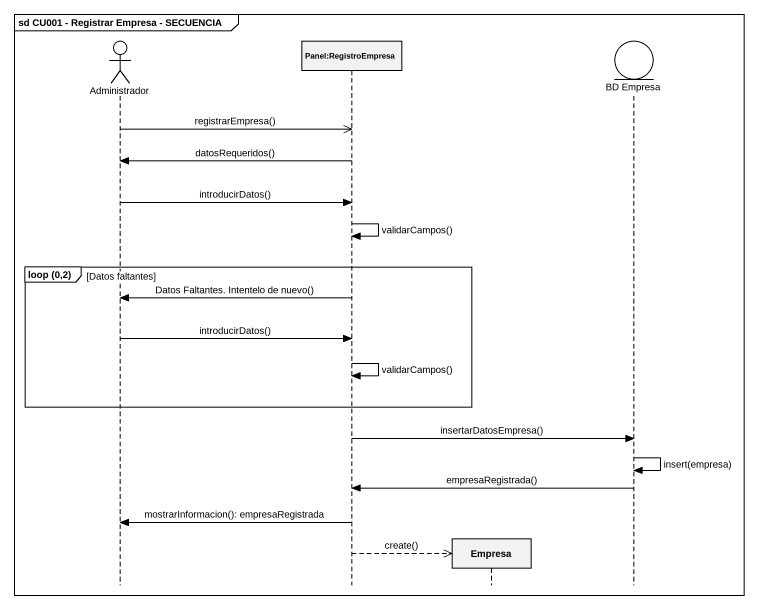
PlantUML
@startuml
mainframe sd CU001 - Registrar Empresa - SECUENCIA
hide footbox
actor Administrador
participant "Panel:RegistroEmpresa" as Panel_RegistroEmpresa
participant Empresa
entity "BD Empresa" as BD_Empresa

Administrador ->> Panel_RegistroEmpresa : registrarEmpresa()
Panel_RegistroEmpresa -> Administrador : datosRequeridos()
Administrador -> Panel_RegistroEmpresa : introducirDatos()
Panel_RegistroEmpresa -> Panel_RegistroEmpresa : validarCampos()
group loop (0,2) [Datos faltantes]
  Panel_RegistroEmpresa -> Administrador : Datos Faltantes. Intentelo de nuevo()
  Administrador -> Panel_RegistroEmpresa : introducirDatos()
  Panel_RegistroEmpresa -> Panel_RegistroEmpresa : validarCampos()
end
Panel_RegistroEmpresa -> BD_Empresa : insertarDatosEmpresa()
BD_Empresa -> BD_Empresa : insert(empresa)
BD_Empresa -> Panel_RegistroEmpresa : empresaRegistrada()
Panel_RegistroEmpresa -> Administrador : mostrarInformacion(): empresaRegistrada
Panel_RegistroEmpresa -->> Empresa ** : create()
@enduml
